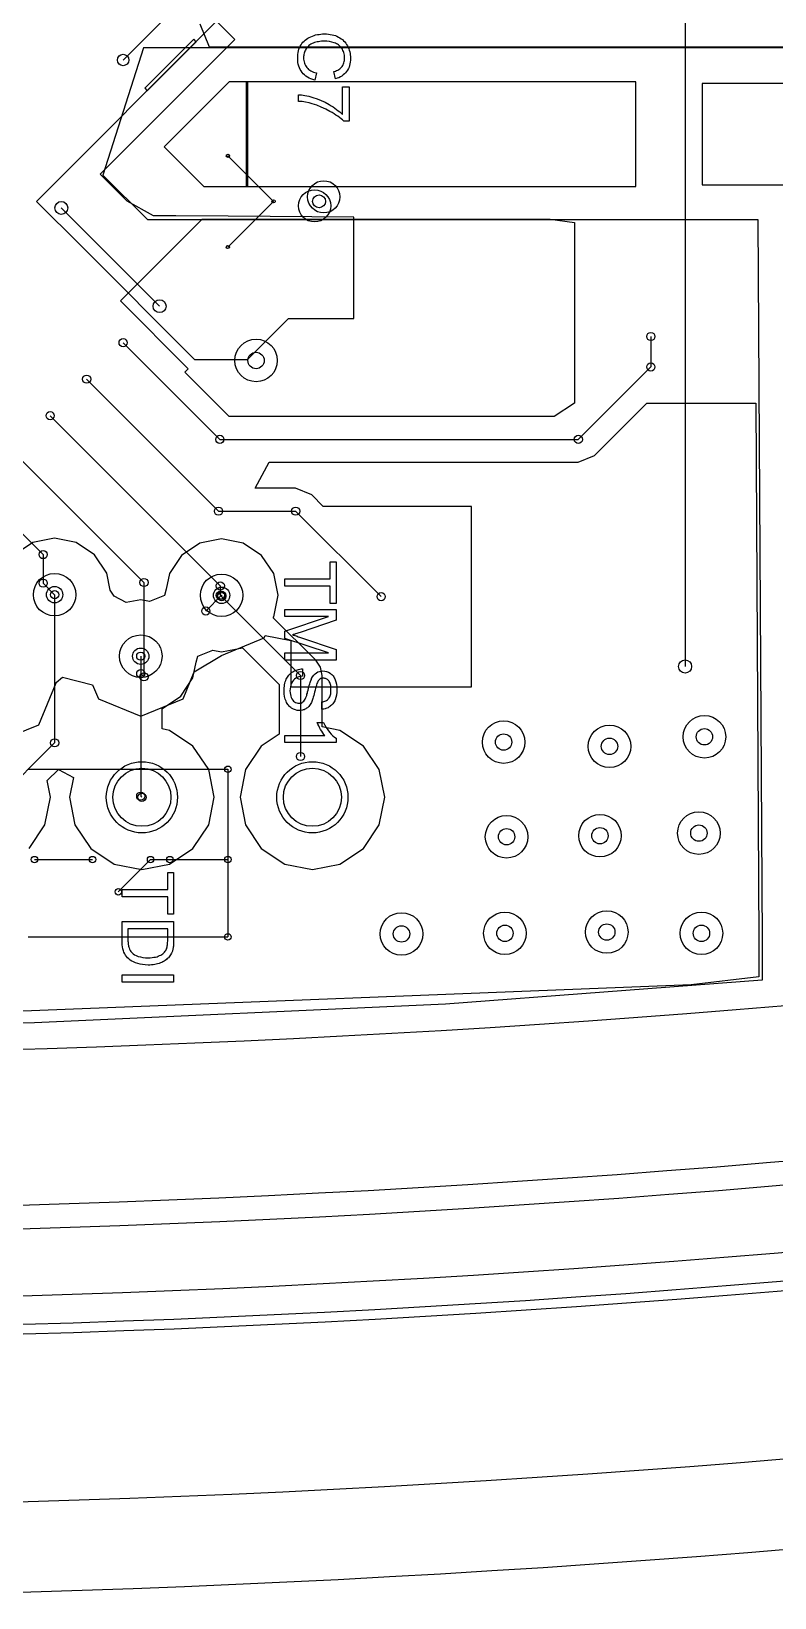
# Model space of a CAD drawing. Header units: millimetres. Extents: x -50.2 to -13.8, y -30.8 to 7.2.
# Drawn here: x -28.59 to -22.83, y -30.76 to -18.62 of the extents above; entities that cross this region are included whole.
import ezdxf

# ---------------------------------------------------------------- set-up
doc = ezdxf.new("R2010")
doc.units = ezdxf.units.MM

msp = doc.modelspace()

# ---------------------------------------------------------------- linework, layer by layer
at = {"color": 7, "linetype": 'Continuous'}
for p, q in [((-23.52, -14.144), (-23.52, -23.542)), ((-27.025, -17.986), (-27.878, -18.839)), ((-27.154, -18.539), (-28.549, -19.935)), ((-27.207, -18.74), (-27.281, -18.562)), ((-27.012, -18.681), (-27.154, -18.539)), ((-28.055, -19.723), (-27.012, -18.681)), ((-27.33, -18.677), (-27.71, -19.057)), ((-27.691, -19.077), (-27.311, -18.697)), ((-27.311, -18.697), (-27.33, -18.677)), ((-27.72, -18.744), (-28.036, -19.731)), ((-26.226, -18.744), (-27.72, -18.744)), ((-26.25, -18.74), (-27.207, -18.74)), ((-25.219, -18.74), (-26.25, -18.74)), ((-25.195, -18.744), (-26.226, -18.744)), ((-24.454, -18.74), (-25.219, -18.74)), ((-24.43, -18.744), (-25.195, -18.744)), ((-23.695, -18.74), (-24.454, -18.74)), ((-23.671, -18.744), (-24.43, -18.744)), ((-22.153, -18.74), (-23.695, -18.74)), ((-22.129, -18.744), (-23.671, -18.744)), ((-27.71, -19.057), (-27.691, -19.077)), ((-27.056, -19.008), (-27.56, -19.512)), ((-26.911, -19.008), (-27.056, -19.008)), ((-26.924, -19.008), (-26.924, -19.821)), ((-23.903, -19.008), (-26.924, -19.008)), ((-26.911, -19.821), (-26.911, -19.008)), ((-23.903, -19.821), (-23.903, -19.008)), ((-23.388, -19.021), (-23.388, -19.808)), ((-18.905, -19.021), (-23.388, -19.021)), ((-27.56, -19.512), (-27.251, -19.821)), ((-27.065, -19.582), (-26.711, -19.935)), ((-27.846, -19.933), (-28.055, -19.723)), ((-28.036, -19.731), (-27.69, -20.077)), ((-27.251, -19.821), (-26.911, -19.821)), ((-26.924, -19.821), (-23.903, -19.821)), ((-23.388, -19.808), (-18.905, -19.808)), ((-28.549, -19.935), (-28.199, -20.286)), ((-28.357, -19.986), (-27.595, -20.748)), ((-27.642, -20.047), (-27.846, -19.933)), ((-26.711, -19.935), (-27.065, -20.289)), ((-27.898, -20.707), (-27.266, -20.074)), ((-27.69, -20.077), (-26.765, -20.077)), ((-27.47, -20.047), (-27.642, -20.047)), ((-27.062, -20.049), (-27.47, -20.047)), ((-27.266, -20.074), (-25.818, -20.074)), ((-26.088, -20.057), (-27.062, -20.049)), ((-26.765, -20.077), (-25.794, -20.077)), ((-26.088, -20.844), (-26.088, -20.057)), ((-25.818, -20.074), (-24.566, -20.074)), ((-25.794, -20.077), (-25.027, -20.077)), ((-25.027, -20.077), (-24.118, -20.077)), ((-24.566, -20.074), (-24.377, -20.1)), ((-24.377, -20.1), (-24.377, -21.5)), ((-24.118, -20.077), (-22.955, -20.077)), ((-22.955, -20.077), (-22.923, -25.666)), ((-28.199, -20.286), (-27.323, -21.162)), ((-27.373, -21.233), (-27.898, -20.707)), ((-26.913, -21.162), (-26.596, -20.844)), ((-26.596, -20.844), (-26.088, -20.844)), ((-23.786, -20.983), (-23.786, -21.219)), ((-27.878, -21.031), (-27.128, -21.781)), ((-27.399, -21.26), (-27.373, -21.233)), ((-27.323, -21.162), (-26.913, -21.162)), ((-23.786, -21.219), (-24.348, -21.781)), ((-28.161, -21.314), (-27.138, -22.337)), ((-27.055, -21.604), (-27.399, -21.26)), ((-28.444, -21.597), (-27.124, -22.917)), ((-24.534, -21.604), (-27.055, -21.604)), ((-24.377, -21.5), (-24.534, -21.604)), ((-24.223, -21.906), (-23.817, -21.5)), ((-23.817, -21.5), (-22.977, -21.5)), ((-22.977, -21.5), (-22.971, -21.5)), ((-22.971, -21.5), (-22.947, -25.663)), ((-27.128, -21.781), (-24.348, -21.781)), ((-28.727, -21.88), (-27.716, -22.891)), ((-26.853, -22.158), (-26.746, -21.958)), ((-26.746, -21.958), (-24.348, -21.958)), ((-24.348, -21.958), (-24.223, -21.906)), ((-29.009, -22.162), (-28.498, -22.674)), ((-26.851, -22.16), (-26.853, -22.158)), ((-26.54, -22.16), (-26.851, -22.16)), ((-26.415, -22.212), (-26.54, -22.16)), ((-26.327, -22.3), (-26.415, -22.212)), ((-27.138, -22.337), (-26.54, -22.337)), ((-26.54, -22.337), (-25.877, -23)), ((-25.177, -22.3), (-26.327, -22.3)), ((-25.177, -23.7), (-25.177, -22.3)), ((-28.577, -22.58), (-28.719, -22.675)), ((-28.409, -22.546), (-28.577, -22.58)), ((-28.241, -22.58), (-28.409, -22.546)), ((-28.099, -22.675), (-28.241, -22.58)), ((-27.282, -22.585), (-27.424, -22.68)), ((-27.114, -22.551), (-27.282, -22.585)), ((-26.946, -22.585), (-27.114, -22.551)), ((-26.804, -22.68), (-26.946, -22.585)), ((-28.498, -22.674), (-28.498, -22.896)), ((-28.004, -22.817), (-28.099, -22.675)), ((-27.424, -22.68), (-27.519, -22.822)), ((-26.708, -22.822), (-26.804, -22.68)), ((-27.977, -22.951), (-28.004, -22.817)), ((-27.519, -22.822), (-27.543, -22.943)), ((-26.675, -22.99), (-26.708, -22.822)), ((-28.498, -22.896), (-28.409, -22.985)), ((-27.948, -22.997), (-27.977, -22.951)), ((-27.716, -22.891), (-27.716, -23.622)), ((-27.543, -22.943), (-27.556, -22.991)), ((-27.124, -22.917), (-27.124, -22.99)), ((-28.409, -22.985), (-28.409, -24.134)), ((-27.853, -23.046), (-27.948, -22.997)), ((-27.741, -23.024), (-27.853, -23.046)), ((-27.672, -23.037), (-27.741, -23.024)), ((-27.556, -22.991), (-27.672, -23.037)), ((-27.114, -22.99), (-27.236, -23.112)), ((-27.124, -22.99), (-27.114, -22.99)), ((-27.114, -22.99), (-27.114, -23)), ((-27.114, -23), (-26.502, -23.612)), ((-26.708, -23.158), (-26.675, -22.99)), ((-26.713, -23.165), (-26.708, -23.158)), ((-26.384, -23.494), (-26.713, -23.165)), ((-27.114, -23.456), (-26.784, -23.319)), ((-26.784, -23.319), (-26.777, -23.301)), ((-26.777, -23.301), (-26.577, -23.341)), ((-27.299, -23.461), (-27.182, -23.415)), ((-27.182, -23.415), (-27.114, -23.428)), ((-27.114, -23.428), (-26.953, -23.397)), ((-26.953, -23.397), (-26.668, -23.681)), ((-26.577, -23.341), (-26.577, -23.7)), ((-27.741, -23.462), (-27.741, -23.597)), ((-27.741, -23.462), (-27.741, -24.547)), ((-27.336, -23.63), (-27.312, -23.509)), ((-27.326, -23.584), (-27.114, -23.456)), ((-27.312, -23.509), (-27.299, -23.461)), ((-26.348, -23.548), (-26.384, -23.494)), ((-26.335, -23.612), (-26.348, -23.548)), ((-28.532, -23.995), (-28.396, -23.668)), ((-28.396, -23.665), (-28.349, -23.625)), ((-28.396, -23.668), (-28.396, -23.665)), ((-28.349, -23.625), (-28.114, -23.685)), ((-27.741, -23.597), (-27.716, -23.622)), ((-27.431, -23.772), (-27.336, -23.63)), ((-27.412, -23.792), (-27.326, -23.584)), ((-26.668, -23.681), (-26.668, -24.066)), ((-26.502, -23.612), (-26.502, -24.24)), ((-26.335, -24.01), (-26.335, -23.612)), ((-28.114, -23.685), (-28.07, -23.792)), ((-28.07, -23.792), (-27.741, -23.928)), ((-27.741, -23.928), (-27.412, -23.792)), ((-27.573, -23.868), (-27.431, -23.772)), ((-26.577, -23.7), (-25.177, -23.7)), ((-27.574, -24.026), (-27.574, -23.868)), ((-27.574, -23.868), (-27.573, -23.868)), ((-28.722, -24.073), (-28.532, -23.995)), ((-27.518, -24.037), (-27.574, -24.026)), ((-27.336, -24.159), (-27.518, -24.037)), ((-26.196, -24.037), (-26.335, -24.01)), ((-26.014, -24.159), (-26.196, -24.037)), ((-28.409, -24.134), (-28.882, -24.606)), ((-27.214, -24.341), (-27.336, -24.159)), ((-26.807, -24.159), (-26.928, -24.341)), ((-26.668, -24.066), (-26.807, -24.159)), ((-25.892, -24.341), (-26.014, -24.159)), ((-28.615, -24.339), (-27.065, -24.339)), ((-28.467, -24.427), (-28.38, -24.34)), ((-28.38, -24.34), (-28.263, -24.403)), ((-28.263, -24.403), (-28.293, -24.556)), ((-27.172, -24.556), (-27.214, -24.341)), ((-27.065, -24.339), (-27.065, -25.639)), ((-26.928, -24.341), (-26.971, -24.556)), ((-25.849, -24.556), (-25.892, -24.341)), ((-28.442, -24.556), (-28.467, -24.427)), ((-28.484, -24.77), (-28.442, -24.556)), ((-28.293, -24.556), (-28.251, -24.77)), ((-27.741, -24.547), (-27.732, -24.556)), ((-27.214, -24.77), (-27.172, -24.556)), ((-26.971, -24.556), (-26.928, -24.77)), ((-25.892, -24.77), (-25.849, -24.556)), ((-28.606, -24.952), (-28.484, -24.77)), ((-28.251, -24.77), (-28.129, -24.952)), ((-27.336, -24.952), (-27.214, -24.77)), ((-26.928, -24.77), (-26.807, -24.952)), ((-26.014, -24.952), (-25.892, -24.77)), ((-28.129, -24.952), (-27.947, -25.074)), ((-27.518, -25.074), (-27.336, -24.952)), ((-26.807, -24.952), (-26.625, -25.074)), ((-26.196, -25.074), (-26.014, -24.952)), ((-28.565, -25.039), (-28.115, -25.039)), ((-27.947, -25.074), (-27.732, -25.116)), ((-27.665, -25.039), (-27.915, -25.289)), ((-27.732, -25.116), (-27.518, -25.074)), ((-27.665, -25.039), (-27.515, -25.039)), ((-27.515, -25.039), (-27.065, -25.039)), ((-26.625, -25.074), (-26.41, -25.116)), ((-26.41, -25.116), (-26.196, -25.074)), ((-28.615, -25.639), (-27.065, -25.639)), ((-22.947, -25.663), (-22.947, -25.948)), ((-22.923, -25.666), (-22.923, -25.975)), ((-22.923, -25.975), (-25.379, -26.16)), ((-22.947, -25.948), (-23.472, -26.01)), ((-23.472, -26.01), (-31.752, -26.335)), ((-25.379, -26.16), (-28.564, -26.305)), ((-28.564, -26.305), (-31.752, -26.353))]:
    msp.add_line(p, q, dxfattribs=at)
at = {"color": 7, "linetype": 'Continuous', "flags": 128}
for points in [[(-26.378, -18.939), (-26.391, -18.996), (-26.391, -18.996), (-26.407, -18.991), (-26.422, -18.985), (-26.436, -18.979), (-26.449, -18.972), (-26.46, -18.964), (-26.471, -18.955), (-26.481, -18.945), (-26.49, -18.935), (-26.498, -18.923), (-26.505, -18.912), (-26.511, -18.899), (-26.516, -18.886), (-26.52, -18.872), (-26.522, -18.858), (-26.524, -18.843), (-26.524, -18.827), (-26.524, -18.827), (-26.524, -18.811), (-26.523, -18.796), (-26.521, -18.782), (-26.518, -18.768), (-26.514, -18.755), (-26.51, -18.743), (-26.504, -18.731), (-26.498, -18.721), (-26.491, -18.711), (-26.484, -18.701), (-26.475, -18.693), (-26.466, -18.684), (-26.457, -18.677), (-26.446, -18.67), (-26.435, -18.664), (-26.423, -18.658), (-26.41, -18.653), (-26.397, -18.649), (-26.385, -18.645), (-26.371, -18.642), (-26.358, -18.64), (-26.344, -18.638), (-26.331, -18.637), (-26.316, -18.637), (-26.316, -18.637), (-26.301, -18.637), (-26.286, -18.638), (-26.272, -18.64), (-26.258, -18.643), (-26.245, -18.646), (-26.232, -18.65), (-26.22, -18.655), (-26.208, -18.661), (-26.197, -18.667), (-26.187, -18.674), (-26.177, -18.681), (-26.168, -18.69), (-26.159, -18.698), (-26.152, -18.708), (-26.145, -18.718), (-26.138, -18.729), (-26.133, -18.74), (-26.128, -18.752), (-26.124, -18.763), (-26.12, -18.775), (-26.118, -18.788), (-26.116, -18.8), (-26.115, -18.813), (-26.114, -18.826), (-26.114, -18.826), (-26.115, -18.841), (-26.116, -18.855), (-26.119, -18.869), (-26.122, -18.882), (-26.126, -18.894), (-26.131, -18.906), (-26.138, -18.917), (-26.145, -18.928), (-26.153, -18.938), (-26.162, -18.947), (-26.171, -18.955), (-26.181, -18.963), (-26.193, -18.97), (-26.204, -18.976), (-26.217, -18.981), (-26.231, -18.985), (-26.231, -18.985), (-26.243, -18.929), (-26.243, -18.929), (-26.232, -18.925), (-26.223, -18.921), (-26.214, -18.917), (-26.206, -18.912), (-26.198, -18.907), (-26.191, -18.901), (-26.185, -18.895), (-26.18, -18.889), (-26.175, -18.882), (-26.171, -18.875), (-26.168, -18.868), (-26.165, -18.86), (-26.163, -18.851), (-26.162, -18.843), (-26.161, -18.833), (-26.16, -18.824), (-26.16, -18.824), (-26.161, -18.813), (-26.162, -18.802), (-26.163, -18.792), (-26.166, -18.782), (-26.169, -18.773), (-26.173, -18.764), (-26.177, -18.756), (-26.182, -18.748), (-26.188, -18.741), (-26.194, -18.734), (-26.201, -18.728), (-26.208, -18.722), (-26.215, -18.717), (-26.223, -18.713), (-26.232, -18.709), (-26.241, -18.705), (-26.259, -18.7), (-26.278, -18.696), (-26.297, -18.694), (-26.316, -18.693), (-26.316, -18.693), (-26.329, -18.693), (-26.34, -18.694), (-26.352, -18.695), (-26.363, -18.697), (-26.374, -18.699), (-26.384, -18.701), (-26.394, -18.704), (-26.404, -18.708), (-26.413, -18.712), (-26.421, -18.716), (-26.429, -18.721), (-26.437, -18.727), (-26.443, -18.733), (-26.449, -18.739), (-26.455, -18.746), (-26.46, -18.754), (-26.464, -18.762), (-26.468, -18.77), (-26.471, -18.778), (-26.474, -18.787), (-26.476, -18.795), (-26.477, -18.804), (-26.478, -18.813), (-26.478, -18.822), (-26.478, -18.822), (-26.478, -18.833), (-26.477, -18.843), (-26.475, -18.853), (-26.472, -18.863), (-26.468, -18.872), (-26.464, -18.881), (-26.459, -18.889), (-26.453, -18.897), (-26.446, -18.905), (-26.439, -18.912), (-26.431, -18.918), (-26.422, -18.923), (-26.412, -18.928), (-26.402, -18.932), (-26.39, -18.936), (-26.378, -18.939)], [(-26.176, -19.047), (-26.124, -19.047), (-26.124, -19.047), (-26.124, -19.313), (-26.124, -19.313), (-26.166, -19.313), (-26.166, -19.313), (-26.177, -19.304), (-26.188, -19.294), (-26.2, -19.285), (-26.213, -19.275), (-26.227, -19.266), (-26.242, -19.256), (-26.257, -19.247), (-26.274, -19.237), (-26.307, -19.219), (-26.341, -19.204), (-26.376, -19.19), (-26.411, -19.179), (-26.411, -19.179), (-26.436, -19.172), (-26.463, -19.166), (-26.49, -19.162), (-26.519, -19.16), (-26.519, -19.16), (-26.519, -19.108), (-26.519, -19.108), (-26.507, -19.109), (-26.495, -19.11), (-26.482, -19.112), (-26.468, -19.114), (-26.454, -19.117), (-26.438, -19.12), (-26.423, -19.124), (-26.407, -19.129), (-26.374, -19.14), (-26.342, -19.152), (-26.31, -19.167), (-26.279, -19.185), (-26.264, -19.194), (-26.25, -19.203), (-26.236, -19.213), (-26.223, -19.222), (-26.21, -19.232), (-26.198, -19.242), (-26.187, -19.252), (-26.176, -19.262), (-26.176, -19.262), (-26.176, -19.047)], [(-26.625, -22.863), (-26.271, -22.863), (-26.271, -22.863), (-26.271, -22.73), (-26.271, -22.73), (-26.225, -22.73), (-26.225, -22.73), (-26.225, -23.053), (-26.225, -23.053), (-26.271, -23.053), (-26.271, -23.053), (-26.271, -22.92), (-26.271, -22.92), (-26.625, -22.92), (-26.625, -22.92), (-26.625, -22.863)], [(-26.625, -23.099), (-26.225, -23.099), (-26.225, -23.099), (-26.225, -23.183), (-26.225, -23.183), (-26.505, -23.277), (-26.505, -23.277), (-26.515, -23.281), (-26.524, -23.284), (-26.532, -23.286), (-26.54, -23.289), (-26.547, -23.291), (-26.553, -23.293), (-26.559, -23.295), (-26.564, -23.296), (-26.564, -23.296), (-26.558, -23.298), (-26.552, -23.3), (-26.545, -23.302), (-26.537, -23.305), (-26.529, -23.308), (-26.52, -23.311), (-26.511, -23.314), (-26.501, -23.317), (-26.501, -23.317), (-26.225, -23.41), (-26.225, -23.41), (-26.225, -23.494), (-26.225, -23.494), (-26.625, -23.494), (-26.625, -23.494), (-26.625, -23.437), (-26.625, -23.437), (-26.286, -23.437), (-26.286, -23.437), (-26.625, -23.325), (-26.625, -23.325), (-26.625, -23.267), (-26.625, -23.267), (-26.286, -23.155), (-26.286, -23.155), (-26.625, -23.155), (-26.625, -23.155), (-26.625, -23.099)], [(-26.486, -23.561), (-26.486, -23.617), (-26.486, -23.617), (-26.501, -23.619), (-26.515, -23.623), (-26.527, -23.627), (-26.538, -23.633), (-26.548, -23.64), (-26.557, -23.649), (-26.564, -23.659), (-26.571, -23.672), (-26.577, -23.685), (-26.581, -23.7), (-26.583, -23.715), (-26.584, -23.731), (-26.584, -23.731), (-26.583, -23.745), (-26.581, -23.759), (-26.578, -23.771), (-26.574, -23.783), (-26.569, -23.793), (-26.563, -23.802), (-26.556, -23.81), (-26.548, -23.816), (-26.54, -23.821), (-26.531, -23.824), (-26.523, -23.826), (-26.514, -23.827), (-26.514, -23.827), (-26.505, -23.827), (-26.497, -23.825), (-26.49, -23.822), (-26.483, -23.817), (-26.476, -23.811), (-26.47, -23.803), (-26.465, -23.794), (-26.46, -23.783), (-26.46, -23.783), (-26.458, -23.778), (-26.456, -23.772), (-26.454, -23.766), (-26.452, -23.757), (-26.449, -23.748), (-26.447, -23.738), (-26.444, -23.726), (-26.44, -23.713), (-26.437, -23.7), (-26.434, -23.688), (-26.431, -23.677), (-26.428, -23.667), (-26.424, -23.658), (-26.421, -23.65), (-26.418, -23.642), (-26.416, -23.636), (-26.416, -23.636), (-26.408, -23.622), (-26.399, -23.61), (-26.389, -23.599), (-26.379, -23.591), (-26.367, -23.584), (-26.355, -23.58), (-26.342, -23.577), (-26.329, -23.576), (-26.329, -23.576), (-26.314, -23.577), (-26.3, -23.58), (-26.286, -23.586), (-26.273, -23.593), (-26.266, -23.598), (-26.26, -23.603), (-26.255, -23.609), (-26.25, -23.615), (-26.245, -23.622), (-26.241, -23.629), (-26.237, -23.637), (-26.233, -23.645), (-26.227, -23.662), (-26.223, -23.68), (-26.22, -23.7), (-26.22, -23.72), (-26.22, -23.72), (-26.22, -23.742), (-26.223, -23.763), (-26.228, -23.782), (-26.234, -23.8), (-26.237, -23.808), (-26.242, -23.816), (-26.246, -23.824), (-26.251, -23.831), (-26.257, -23.837), (-26.262, -23.843), (-26.269, -23.848), (-26.275, -23.853), (-26.282, -23.858), (-26.289, -23.862), (-26.297, -23.865), (-26.305, -23.868), (-26.312, -23.87), (-26.321, -23.872), (-26.329, -23.873), (-26.337, -23.873), (-26.337, -23.873), (-26.337, -23.817), (-26.337, -23.817), (-26.329, -23.816), (-26.321, -23.814), (-26.313, -23.811), (-26.306, -23.808), (-26.3, -23.805), (-26.294, -23.8), (-26.289, -23.795), (-26.284, -23.79), (-26.28, -23.784), (-26.276, -23.777), (-26.273, -23.77), (-26.27, -23.762), (-26.268, -23.753), (-26.267, -23.743), (-26.266, -23.733), (-26.266, -23.722), (-26.266, -23.722), (-26.266, -23.711), (-26.267, -23.7), (-26.268, -23.69), (-26.27, -23.682), (-26.273, -23.673), (-26.276, -23.666), (-26.279, -23.659), (-26.283, -23.654), (-26.288, -23.649), (-26.292, -23.644), (-26.297, -23.641), (-26.302, -23.638), (-26.308, -23.635), (-26.314, -23.634), (-26.319, -23.633), (-26.325, -23.632), (-26.325, -23.632), (-26.336, -23.633), (-26.345, -23.636), (-26.353, -23.641), (-26.361, -23.647), (-26.361, -23.647), (-26.364, -23.652), (-26.368, -23.658), (-26.371, -23.665), (-26.375, -23.674), (-26.378, -23.685), (-26.382, -23.697), (-26.385, -23.71), (-26.389, -23.725), (-26.393, -23.74), (-26.396, -23.754), (-26.399, -23.767), (-26.403, -23.779), (-26.406, -23.789), (-26.409, -23.798), (-26.412, -23.806), (-26.414, -23.813), (-26.414, -23.813), (-26.418, -23.822), (-26.423, -23.83), (-26.428, -23.837), (-26.432, -23.844), (-26.438, -23.851), (-26.443, -23.857), (-26.449, -23.862), (-26.455, -23.866), (-26.461, -23.87), (-26.467, -23.874), (-26.474, -23.877), (-26.481, -23.879), (-26.488, -23.881), (-26.496, -23.883), (-26.503, -23.883), (-26.511, -23.884), (-26.511, -23.884), (-26.527, -23.882), (-26.542, -23.879), (-26.557, -23.873), (-26.571, -23.865), (-26.578, -23.86), (-26.584, -23.855), (-26.59, -23.849), (-26.596, -23.842), (-26.601, -23.836), (-26.606, -23.828), (-26.61, -23.82), (-26.614, -23.812), (-26.621, -23.794), (-26.626, -23.775), (-26.629, -23.755), (-26.63, -23.734), (-26.63, -23.734), (-26.63, -23.72), (-26.629, -23.707), (-26.627, -23.695), (-26.626, -23.683), (-26.623, -23.672), (-26.62, -23.661), (-26.617, -23.651), (-26.613, -23.641), (-26.609, -23.632), (-26.604, -23.624), (-26.598, -23.616), (-26.592, -23.608), (-26.585, -23.601), (-26.578, -23.594), (-26.571, -23.588), (-26.562, -23.583), (-26.554, -23.578), (-26.545, -23.574), (-26.536, -23.57), (-26.526, -23.567), (-26.517, -23.564), (-26.507, -23.562), (-26.497, -23.561), (-26.486, -23.561)], [(-26.625, -24.13), (-26.625, -24.078), (-26.625, -24.078), (-26.313, -24.078), (-26.313, -24.078), (-26.321, -24.069), (-26.33, -24.057), (-26.338, -24.044), (-26.347, -24.03), (-26.355, -24.015), (-26.361, -24.001), (-26.367, -23.988), (-26.372, -23.976), (-26.372, -23.976), (-26.325, -23.976), (-26.325, -23.976), (-26.314, -23.997), (-26.303, -24.016), (-26.291, -24.034), (-26.278, -24.051), (-26.264, -24.066), (-26.251, -24.079), (-26.238, -24.089), (-26.225, -24.097), (-26.225, -24.097), (-26.225, -24.13), (-26.225, -24.13), (-26.625, -24.13)], [(-27.886, -25.272), (-27.532, -25.272), (-27.532, -25.272), (-27.532, -25.139), (-27.532, -25.139), (-27.486, -25.139), (-27.486, -25.139), (-27.486, -25.462), (-27.486, -25.462), (-27.532, -25.462), (-27.532, -25.462), (-27.532, -25.329), (-27.532, -25.329), (-27.886, -25.329), (-27.886, -25.329), (-27.886, -25.272)], [(-27.886, -25.518), (-27.486, -25.518), (-27.486, -25.518), (-27.486, -25.659), (-27.486, -25.659), (-27.486, -25.671), (-27.486, -25.682), (-27.487, -25.692), (-27.487, -25.702), (-27.488, -25.71), (-27.489, -25.718), (-27.49, -25.726), (-27.492, -25.732), (-27.492, -25.732), (-27.496, -25.749), (-27.503, -25.765), (-27.511, -25.779), (-27.52, -25.792), (-27.52, -25.792), (-27.527, -25.8), (-27.535, -25.807), (-27.542, -25.814), (-27.551, -25.821), (-27.56, -25.826), (-27.569, -25.832), (-27.578, -25.836), (-27.589, -25.841), (-27.599, -25.844), (-27.61, -25.848), (-27.621, -25.85), (-27.633, -25.853), (-27.645, -25.855), (-27.658, -25.856), (-27.671, -25.857), (-27.684, -25.857), (-27.684, -25.857), (-27.706, -25.856), (-27.727, -25.854), (-27.746, -25.851), (-27.764, -25.846), (-27.781, -25.84), (-27.797, -25.833), (-27.81, -25.826), (-27.823, -25.818), (-27.834, -25.809), (-27.843, -25.8), (-27.852, -25.791), (-27.859, -25.781), (-27.865, -25.77), (-27.871, -25.758), (-27.875, -25.746), (-27.879, -25.732), (-27.882, -25.717), (-27.884, -25.701), (-27.885, -25.684), (-27.886, -25.666), (-27.886, -25.666), (-27.886, -25.518)], [(-27.84, -25.575), (-27.84, -25.661), (-27.84, -25.661), (-27.84, -25.671), (-27.839, -25.68), (-27.839, -25.689), (-27.838, -25.697), (-27.837, -25.704), (-27.836, -25.711), (-27.834, -25.718), (-27.832, -25.724), (-27.828, -25.735), (-27.823, -25.744), (-27.818, -25.753), (-27.811, -25.76), (-27.811, -25.76), (-27.801, -25.769), (-27.789, -25.777), (-27.776, -25.784), (-27.76, -25.79), (-27.744, -25.794), (-27.725, -25.798), (-27.705, -25.8), (-27.683, -25.8), (-27.683, -25.8), (-27.668, -25.8), (-27.653, -25.799), (-27.64, -25.797), (-27.627, -25.795), (-27.615, -25.792), (-27.605, -25.789), (-27.595, -25.784), (-27.586, -25.78), (-27.578, -25.774), (-27.57, -25.769), (-27.563, -25.763), (-27.557, -25.756), (-27.552, -25.75), (-27.547, -25.743), (-27.544, -25.736), (-27.54, -25.729), (-27.54, -25.729), (-27.538, -25.723), (-27.537, -25.717), (-27.535, -25.709), (-27.534, -25.701), (-27.533, -25.692), (-27.533, -25.682), (-27.532, -25.671), (-27.532, -25.66), (-27.532, -25.66), (-27.532, -25.575), (-27.532, -25.575), (-27.84, -25.575)], [(-27.886, -25.934), (-27.486, -25.934), (-27.486, -25.934), (-27.486, -25.99), (-27.486, -25.99), (-27.886, -25.99), (-27.886, -25.99), (-27.886, -25.934)]]:
    msp.add_lwpolyline(points, dxfattribs=at)
at = {"color": 7, "linetype": 'Continuous'}
for centre, radius in [((-27.878, -18.839), 0.0445), ((-27.065, -19.582), 0.0125), ((-26.322, -19.9), 0.125), ((-26.393, -19.97), 0.125), ((-26.358, -19.935), 0.05), ((-28.357, -19.986), 0.05), ((-26.711, -19.935), 0.0125), ((-26.711, -19.935), 0.0125), ((-27.065, -20.289), 0.0125), ((-27.595, -20.748), 0.05), ((-27.878, -21.031), 0.0317), ((-26.847, -21.169), 0.165), ((-26.847, -21.169), 0.165), ((-26.847, -21.169), 0.165), ((-23.786, -20.983), 0.0317), ((-26.847, -21.169), 0.0635), ((-23.786, -21.219), 0.0317), ((-23.786, -21.219), 0.0317), ((-28.161, -21.314), 0.0318), ((-28.444, -21.597), 0.0317), ((-27.128, -21.781), 0.0317), ((-27.128, -21.781), 0.0317), ((-24.348, -21.781), 0.0317), ((-24.348, -21.781), 0.0317), ((-27.138, -22.337), 0.0317), ((-27.138, -22.337), 0.0317), ((-26.54, -22.337), 0.0317), ((-26.54, -22.337), 0.0317), ((-28.498, -22.674), 0.0317), ((-28.498, -22.674), 0.0317), ((-28.409, -22.985), 0.165), ((-28.409, -22.985), 0.165), ((-28.409, -22.985), 0.165), ((-27.114, -22.99), 0.165), ((-27.114, -22.99), 0.165), ((-27.114, -22.99), 0.165), ((-28.498, -22.896), 0.0317), ((-28.498, -22.896), 0.0317), ((-28.409, -22.985), 0.0635), ((-28.409, -22.985), 0.0317), ((-28.409, -22.985), 0.0317), ((-27.716, -22.891), 0.0317), ((-27.716, -22.891), 0.0317), ((-27.114, -22.99), 0.0635), ((-27.124, -22.917), 0.0318), ((-27.124, -22.917), 0.0318), ((-27.124, -22.99), 0.0318), ((-27.124, -22.99), 0.0318), ((-27.114, -22.99), 0.0318), ((-27.114, -22.99), 0.0318), ((-27.114, -22.99), 0.0318), ((-27.114, -23), 0.0317), ((-27.114, -23), 0.0317), ((-25.877, -23), 0.0317), ((-27.236, -23.112), 0.0317), ((-27.741, -23.462), 0.165), ((-27.741, -23.462), 0.165), ((-27.741, -23.462), 0.165), ((-27.741, -23.462), 0.0635), ((-27.741, -23.462), 0.0317), ((-27.741, -23.462), 0.0317), ((-23.52, -23.542), 0.0508), ((-27.741, -23.597), 0.0317), ((-27.741, -23.597), 0.0317), ((-27.716, -23.622), 0.0317), ((-27.716, -23.622), 0.0317), ((-26.502, -23.612), 0.0318), ((-26.502, -23.612), 0.0318), ((-23.37, -24.087), 0.165), ((-23.37, -24.087), 0.165), ((-23.37, -24.087), 0.165), ((-24.927, -24.128), 0.165), ((-24.927, -24.128), 0.165), ((-24.927, -24.128), 0.165), ((-24.106, -24.161), 0.165), ((-24.106, -24.161), 0.165), ((-24.106, -24.161), 0.165), ((-23.37, -24.087), 0.0635), ((-28.409, -24.134), 0.0318), ((-28.409, -24.134), 0.0318), ((-24.927, -24.128), 0.0635), ((-24.106, -24.161), 0.0635), ((-27.732, -24.556), 0.276), ((-26.41, -24.556), 0.276), ((-26.502, -24.24), 0.0318), ((-27.732, -24.556), 0.225), ((-27.732, -24.556), 0.225), ((-27.065, -24.339), 0.025), ((-27.065, -24.339), 0.025), ((-26.41, -24.556), 0.225), ((-26.41, -24.556), 0.225), ((-27.741, -24.547), 0.0317), ((-27.741, -24.547), 0.0317), ((-27.732, -24.556), 0.0317), ((-24.904, -24.862), 0.165), ((-24.904, -24.862), 0.165), ((-24.904, -24.862), 0.165), ((-24.18, -24.854), 0.165), ((-24.18, -24.854), 0.165), ((-24.18, -24.854), 0.165), ((-23.413, -24.834), 0.165), ((-23.413, -24.834), 0.165), ((-23.413, -24.834), 0.165), ((-23.413, -24.834), 0.0635), ((-24.904, -24.862), 0.0635), ((-24.18, -24.854), 0.0635), ((-28.565, -25.039), 0.025), ((-28.115, -25.039), 0.025), ((-27.665, -25.039), 0.025), ((-27.665, -25.039), 0.025), ((-27.515, -25.039), 0.025), ((-27.515, -25.039), 0.025), ((-27.065, -25.039), 0.025), ((-27.915, -25.289), 0.025), ((-25.719, -25.616), 0.165), ((-25.719, -25.616), 0.165), ((-25.719, -25.616), 0.165), ((-24.917, -25.611), 0.165), ((-24.917, -25.611), 0.165), ((-24.917, -25.611), 0.165), ((-24.127, -25.601), 0.165), ((-24.127, -25.601), 0.165), ((-24.127, -25.601), 0.165), ((-23.393, -25.611), 0.165), ((-23.393, -25.611), 0.165), ((-23.393, -25.611), 0.165), ((-27.065, -25.639), 0.025), ((-27.065, -25.639), 0.025), ((-25.719, -25.616), 0.0635), ((-24.917, -25.611), 0.0635), ((-24.127, -25.601), 0.0635), ((-23.393, -25.611), 0.0635)]:
    msp.add_circle(centre, radius, dxfattribs=at)
for centre, radius, start, end in [((-31.75, 79.196), 105.75, 263.29063, 276.54317), ((-31.775, 77.987), 105.75, 263.29205, 276.70795), ((-31.775, 77.987), 105.934, 263.29205, 276.70795), ((-31.775, 77.987), 106.454, 263.29205, 276.70795), ((-31.775, 77.987), 106.75, 263.29205, 276.70795), ((-31.775, 77.987), 106.675, 263.29205, 276.70795), ((-31.775, 77.987), 108.05, 263.29205, 276.70795), ((-31.775, 77.987), 108.75, 263.29205, 276.70795)]:
    msp.add_arc(centre, radius, start, end, dxfattribs=at)

doc.saveas('drawing.dxf')
